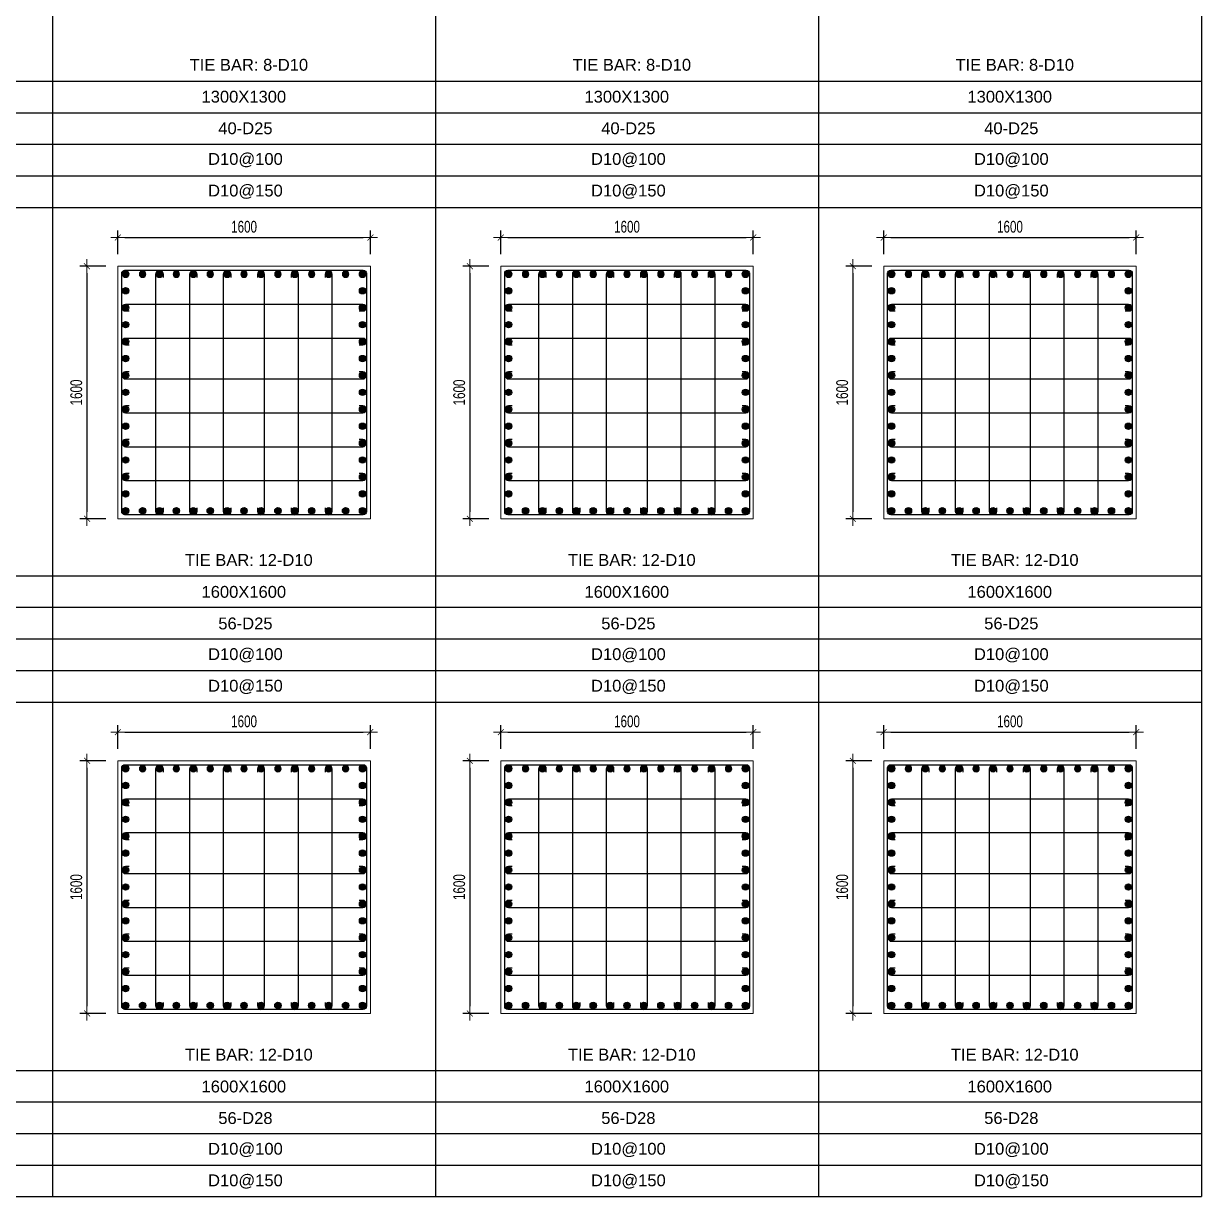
# Model space of a CAD drawing. Header units: millimetres. Extents: x 61878 to 380960, y -19809 to 191918.
# Drawn here: x 316345 to 323807, y 86305 to 93733 of the extents above; entities that cross this region are included whole.
import ezdxf
from ezdxf.enums import TextEntityAlignment as Align

# ---------------------------------------------------------------- set-up
doc = ezdxf.new("R2010")
doc.units = ezdxf.units.MM
doc.linetypes.add('CENTER2', pattern=[1.125, 0.75, -0.125, 0.125, -0.125])
doc.layers.get('Defpoints').update_dxf_attribs({"color": 151, "lineweight": 9})
for name, color, linetype in [('2', 2, 'Continuous'), ('CEN', 1, 'CENTER2'), ('STL', 3, 'Continuous'), ('TIT1', 3, 'Continuous')]:
    doc.layers.add(name, color=color, linetype=linetype)
doc.layers.add('NDC_S_CONTINUOUS', color=3, linetype='Continuous', lineweight=20)
doc.layers.add('NDC_S_DIM', color=1, linetype='Continuous', lineweight=15)
doc.styles.add('NDC_ARIAL', font='arial.ttf', dxfattribs={"width": 0.85})
doc.styles.add('NDC_DIM', font='', dxfattribs={"width": 0.75})
doc.styles.get('NDC_DIM').set_extended_font_data('Dotum')
doc.dimstyles.new('NDC_dim_30', dxfattribs={"dimscale": 30, "dimtxt": 2.5, "dimasz": 1.5, "dimexe": 1.5, "dimexo": 2.5, "dimgap": 1, "dimtad": 1, "dimdec": 0, "dimzin": 0, "dimdsep": 46, "dimtxsty": 'NDC_DIM', "dimblk": 'DIMMARK', "dimcen": 0.09, "dimdle": 1.2, "dimclrd": 1, "dimclre": 1, "dimclrt": 3, "dimadec": 0, "dimazin": 0, "dimtfac": 1, "dimtdec": 0, "dimtix": 1, "dimtofl": 0, "dimtmove": 0, "dimatfit": 3, "dimfxl": 8, "dimfxlon": 1, "dimtolj": 1, "dimtzin": 0, "dimarcsym": 0})

# ---------------------------------------------------------------- blocks, each defined once
blk = doc.blocks.new('DIMMARK')
at = {"layer": 'NDC_S_DIM', "color": 1}
blk.add_line((-1.5, 0), (1, 0), dxfattribs=at)
at = {"layer": 'NDC_S_DIM', "color": 2, "const_width": 0.1}
blk.add_lwpolyline([(-0.42, -0.42), (0.42, 0.42)], dxfattribs=at)
blk = doc.blocks.new('*D943')
at = {"layer": 'Defpoints', "color": 0, "ltscale": 40, "transparency": 16777216}
for p in [(318542, 89245.3), (316942, 89063.7), (318542, 89063.7)]:
    blk.add_point(p, dxfattribs=at)
at = {"layer": 'NDC_S_DIM', "color": 1, "lineweight": -2, "ltscale": 40, "transparency": 16777216}
for p, q in [((316942, 89138.7), (316942, 89290.3)), ((318542, 89138.7), (318542, 89290.3)), ((316987, 89245.3), (318497, 89245.3))]:
    blk.add_line(p, q, dxfattribs=at)
at = {"layer": 'NDC_S_DIM', "color": 1, "lineweight": -2, "ltscale": 40, "transparency": 16777216, "xscale": 45, "yscale": 45, "zscale": 45, "rotation": 180}
blk.add_blockref('DIMMARK', (316942, 89245.3), dxfattribs=at)
at = {"layer": 'NDC_S_DIM', "color": 1, "lineweight": -2, "ltscale": 40, "transparency": 16777216, "xscale": 45, "yscale": 45, "zscale": 45}
blk.add_blockref('DIMMARK', (318542, 89245.3), dxfattribs=at)
at = {"layer": 'NDC_S_DIM', "color": 3, "ltscale": 40, "transparency": 16777216, "insert": (317742, 89312.9), "char_height": 75, "attachment_point": 5, "style": 'NDC_DIM'}
blk.add_mtext('\\A1;1600', dxfattribs=at)
blk = doc.blocks.new('*D944')
at = {"layer": 'Defpoints', "color": 0, "ltscale": 40, "transparency": 16777216}
for p in [(316942, 89063.7), (316746.6, 87463.7), (316942, 87463.7)]:
    blk.add_point(p, dxfattribs=at)
at = {"layer": 'NDC_S_DIM', "color": 1, "lineweight": -2, "ltscale": 40, "transparency": 16777216}
for p, q in [((316867, 89063.7), (316701.6, 89063.7)), ((316746.6, 89018.7), (316746.6, 87508.7)), ((316867, 87463.7), (316701.6, 87463.7))]:
    blk.add_line(p, q, dxfattribs=at)
at = {"layer": 'NDC_S_DIM', "color": 1, "lineweight": -2, "ltscale": 40, "transparency": 16777216, "xscale": 45, "yscale": 45, "zscale": 45}
for p, rotation in [((316746.6, 89063.7), 90), ((316746.6, 87463.7), 270)]:
    blk.add_blockref('DIMMARK', p, dxfattribs=dict(at, rotation=rotation))
at = {"layer": 'NDC_S_DIM', "color": 3, "ltscale": 40, "transparency": 16777216, "insert": (316679.1, 88263.7), "char_height": 75, "attachment_point": 5, "rotation": 90, "style": 'NDC_DIM'}
blk.add_mtext('\\A1;1600', dxfattribs=at)
blk = doc.blocks.new('8')
at = {"layer": '2'}
blk.add_hatch(color=256, dxfattribs=at).paths.add_polyline_path([(20, 0, 0.386127), (1.9, 19.9), (-1.9, 19.9, 0.386127), (-20, 0, 1)])
blk.add_circle((0, 0), 20, dxfattribs=at)
blk = doc.blocks.new('5')
at = {"layer": 'CEN', "rotation": 180}
blk.add_blockref('8', (0, 0), dxfattribs=at)
blk = doc.blocks.new('*U931')
at = {"layer": 'STL', "xscale": -1, "rotation": 270}
blk.add_blockref('5', (0, 0), dxfattribs=at)
blk = doc.blocks.new('*U932')
at = {"layer": 'NDC_S_DIM', "color": 0, "linetype": 'ByBlock', "lineweight": -2, "transparency": 16777216}
for p in [(308769.8, 80184.3), (308877, 80184.3), (308984.2, 80184.3), (309091.4, 80184.3), (309198.6, 80184.3), (309305.7, 80184.3), (309412.9, 80184.3), (309520.1, 80184.3), (309627.3, 80184.3), (309734.4, 80184.3), (309841.6, 80184.3), (309948.8, 80184.3), (310056, 80184.3), (310163.1, 80184.3), (310270.3, 80184.3)]:
    blk.add_blockref('*U931', p, dxfattribs=at)
blk = doc.blocks.new('*U933')
at = {"layer": 'STL', "xscale": -1, "rotation": 270}
blk.add_blockref('5', (0, 0), dxfattribs=at)
blk = doc.blocks.new('*U934')
at = {"layer": 'NDC_S_DIM', "color": 0, "linetype": 'ByBlock', "lineweight": -2, "transparency": 16777216}
for p in [(308769.8, 80184.3), (308877, 80184.3), (308984.2, 80184.3), (309091.4, 80184.3), (309198.6, 80184.3), (309305.7, 80184.3), (309412.9, 80184.3), (309520.1, 80184.3), (309627.3, 80184.3), (309734.4, 80184.3), (309841.6, 80184.3), (309948.8, 80184.3), (310056, 80184.3), (310163.1, 80184.3), (310270.3, 80184.3)]:
    blk.add_blockref('*U933', p, dxfattribs=at)
blk = doc.blocks.new('*U927')
at = {"layer": 'STL', "xscale": -1, "rotation": 270}
blk.add_blockref('5', (0, 0), dxfattribs=at)
blk = doc.blocks.new('*U928')
at = {"layer": 'NDC_S_DIM', "color": 0, "linetype": 'ByBlock', "lineweight": -2, "transparency": 16777216}
for p in [(308769.8, 80184.3), (308877, 80184.3), (308984.2, 80184.3), (309091.4, 80184.3), (309198.6, 80184.3), (309305.7, 80184.3), (309412.9, 80184.3), (309520.1, 80184.3), (309627.3, 80184.3), (309734.4, 80184.3), (309841.6, 80184.3), (309948.8, 80184.3), (310056, 80184.3), (310163.1, 80184.3), (310270.3, 80184.3)]:
    blk.add_blockref('*U927', p, dxfattribs=at)
blk = doc.blocks.new('*U929')
at = {"layer": 'STL', "xscale": -1, "rotation": 270}
blk.add_blockref('5', (0, 0), dxfattribs=at)
blk = doc.blocks.new('*U930')
at = {"layer": 'NDC_S_DIM', "color": 0, "linetype": 'ByBlock', "lineweight": -2, "transparency": 16777216}
for p in [(308769.8, 80184.3), (308877, 80184.3), (308984.2, 80184.3), (309091.4, 80184.3), (309198.6, 80184.3), (309305.7, 80184.3), (309412.9, 80184.3), (309520.1, 80184.3), (309627.3, 80184.3), (309734.4, 80184.3), (309841.6, 80184.3), (309948.8, 80184.3), (310056, 80184.3), (310163.1, 80184.3), (310270.3, 80184.3)]:
    blk.add_blockref('*U929', p, dxfattribs=at)
blk = doc.blocks.new('*D945')
at = {"layer": 'Defpoints', "color": 0, "ltscale": 40, "transparency": 16777216}
for p in [(318542, 92378), (316942, 92196.4), (318542, 92196.4)]:
    blk.add_point(p, dxfattribs=at)
at = {"layer": 'NDC_S_DIM', "color": 1, "lineweight": -2, "ltscale": 40, "transparency": 16777216}
for p, q in [((316942, 92271.4), (316942, 92423)), ((318542, 92271.4), (318542, 92423)), ((316987, 92378), (318497, 92378))]:
    blk.add_line(p, q, dxfattribs=at)
at = {"layer": 'NDC_S_DIM', "color": 1, "lineweight": -2, "ltscale": 40, "transparency": 16777216, "xscale": 45, "yscale": 45, "zscale": 45, "rotation": 180}
blk.add_blockref('DIMMARK', (316942, 92378), dxfattribs=at)
at = {"layer": 'NDC_S_DIM', "color": 1, "lineweight": -2, "ltscale": 40, "transparency": 16777216, "xscale": 45, "yscale": 45, "zscale": 45}
blk.add_blockref('DIMMARK', (318542, 92378), dxfattribs=at)
at = {"layer": 'NDC_S_DIM', "color": 3, "ltscale": 40, "transparency": 16777216, "insert": (317742, 92445.6), "char_height": 75, "attachment_point": 5, "style": 'NDC_DIM'}
blk.add_mtext('\\A1;1600', dxfattribs=at)
blk = doc.blocks.new('*D946')
at = {"layer": 'Defpoints', "color": 0, "ltscale": 40, "transparency": 16777216}
for p in [(316942, 92196.4), (316746.6, 90596.4), (316942, 90596.4)]:
    blk.add_point(p, dxfattribs=at)
at = {"layer": 'NDC_S_DIM', "color": 1, "lineweight": -2, "ltscale": 40, "transparency": 16777216}
for p, q in [((316867, 92196.4), (316701.6, 92196.4)), ((316746.6, 92151.4), (316746.6, 90641.4)), ((316867, 90596.4), (316701.6, 90596.4))]:
    blk.add_line(p, q, dxfattribs=at)
at = {"layer": 'NDC_S_DIM', "color": 1, "lineweight": -2, "ltscale": 40, "transparency": 16777216, "xscale": 45, "yscale": 45, "zscale": 45}
for p, rotation in [((316746.6, 92196.4), 90), ((316746.6, 90596.4), 270)]:
    blk.add_blockref('DIMMARK', p, dxfattribs=dict(at, rotation=rotation))
at = {"layer": 'NDC_S_DIM', "color": 3, "ltscale": 40, "transparency": 16777216, "insert": (316679.1, 91396.4), "char_height": 75, "attachment_point": 5, "rotation": 90, "style": 'NDC_DIM'}
blk.add_mtext('\\A1;1600', dxfattribs=at)
blk = doc.blocks.new('*U923')
at = {"layer": 'STL', "xscale": -1, "rotation": 270}
blk.add_blockref('5', (0, 0), dxfattribs=at)
blk = doc.blocks.new('*U924')
at = {"layer": 'NDC_S_DIM', "color": 0, "linetype": 'ByBlock', "lineweight": -2, "transparency": 16777216}
for p in [(308769.8, 80184.3), (308877, 80184.3), (308984.2, 80184.3), (309091.4, 80184.3), (309198.6, 80184.3), (309305.7, 80184.3), (309412.9, 80184.3), (309520.1, 80184.3), (309627.3, 80184.3), (309734.4, 80184.3), (309841.6, 80184.3), (309948.8, 80184.3), (310056, 80184.3), (310163.1, 80184.3), (310270.3, 80184.3)]:
    blk.add_blockref('*U923', p, dxfattribs=at)
blk = doc.blocks.new('*U925')
at = {"layer": 'STL', "xscale": -1, "rotation": 270}
blk.add_blockref('5', (0, 0), dxfattribs=at)
blk = doc.blocks.new('*U926')
at = {"layer": 'NDC_S_DIM', "color": 0, "linetype": 'ByBlock', "lineweight": -2, "transparency": 16777216}
for p in [(308769.8, 80184.3), (308877, 80184.3), (308984.2, 80184.3), (309091.4, 80184.3), (309198.6, 80184.3), (309305.7, 80184.3), (309412.9, 80184.3), (309520.1, 80184.3), (309627.3, 80184.3), (309734.4, 80184.3), (309841.6, 80184.3), (309948.8, 80184.3), (310056, 80184.3), (310163.1, 80184.3), (310270.3, 80184.3)]:
    blk.add_blockref('*U925', p, dxfattribs=at)
blk = doc.blocks.new('*U935')
at = {"layer": 'STL', "xscale": -1, "rotation": 270}
blk.add_blockref('5', (0, 0), dxfattribs=at)
blk = doc.blocks.new('*U936')
at = {"layer": 'NDC_S_DIM', "color": 0, "linetype": 'ByBlock', "lineweight": -2, "transparency": 16777216}
for p in [(308769.8, 80184.3), (308877, 80184.3), (308984.2, 80184.3), (309091.4, 80184.3), (309198.6, 80184.3), (309305.7, 80184.3), (309412.9, 80184.3), (309520.1, 80184.3), (309627.3, 80184.3), (309734.4, 80184.3), (309841.6, 80184.3), (309948.8, 80184.3), (310056, 80184.3), (310163.1, 80184.3), (310270.3, 80184.3)]:
    blk.add_blockref('*U935', p, dxfattribs=at)
blk = doc.blocks.new('*U921')
at = {"layer": 'STL', "xscale": -1, "rotation": 270}
blk.add_blockref('5', (0, 0), dxfattribs=at)
blk = doc.blocks.new('*U922')
at = {"layer": 'NDC_S_DIM', "color": 0, "linetype": 'ByBlock', "lineweight": -2, "transparency": 16777216}
for p in [(308769.8, 80184.3), (308877, 80184.3), (308984.2, 80184.3), (309091.4, 80184.3), (309198.6, 80184.3), (309305.7, 80184.3), (309412.9, 80184.3), (309520.1, 80184.3), (309627.3, 80184.3), (309734.4, 80184.3), (309841.6, 80184.3), (309948.8, 80184.3), (310056, 80184.3), (310163.1, 80184.3), (310270.3, 80184.3)]:
    blk.add_blockref('*U921', p, dxfattribs=at)
blk = doc.blocks.new('*D993')
at = {"layer": 'Defpoints', "color": 0, "ltscale": 40, "transparency": 16777216}
for p in [(320968.1, 89245.3), (319368.1, 89063.7), (320968.1, 89063.7)]:
    blk.add_point(p, dxfattribs=at)
at = {"layer": 'NDC_S_DIM', "color": 1, "lineweight": -2, "ltscale": 40, "transparency": 16777216}
for p, q in [((319368.1, 89138.7), (319368.1, 89290.3)), ((320968.1, 89138.7), (320968.1, 89290.3)), ((319413.1, 89245.3), (320923.1, 89245.3))]:
    blk.add_line(p, q, dxfattribs=at)
at = {"layer": 'NDC_S_DIM', "color": 1, "lineweight": -2, "ltscale": 40, "transparency": 16777216, "xscale": 45, "yscale": 45, "zscale": 45, "rotation": 180}
blk.add_blockref('DIMMARK', (319368.1, 89245.3), dxfattribs=at)
at = {"layer": 'NDC_S_DIM', "color": 1, "lineweight": -2, "ltscale": 40, "transparency": 16777216, "xscale": 45, "yscale": 45, "zscale": 45}
blk.add_blockref('DIMMARK', (320968.1, 89245.3), dxfattribs=at)
at = {"layer": 'NDC_S_DIM', "color": 3, "ltscale": 40, "transparency": 16777216, "insert": (320168.1, 89312.9), "char_height": 75, "attachment_point": 5, "style": 'NDC_DIM'}
blk.add_mtext('\\A1;1600', dxfattribs=at)
blk = doc.blocks.new('*D994')
at = {"layer": 'Defpoints', "color": 0, "ltscale": 40, "transparency": 16777216}
for p in [(319368.1, 89063.7), (319172.7, 87463.7), (319368.1, 87463.7)]:
    blk.add_point(p, dxfattribs=at)
at = {"layer": 'NDC_S_DIM', "color": 1, "lineweight": -2, "ltscale": 40, "transparency": 16777216}
for p, q in [((319293.1, 89063.7), (319127.7, 89063.7)), ((319172.7, 89018.7), (319172.7, 87508.7)), ((319293.1, 87463.7), (319127.7, 87463.7))]:
    blk.add_line(p, q, dxfattribs=at)
at = {"layer": 'NDC_S_DIM', "color": 1, "lineweight": -2, "ltscale": 40, "transparency": 16777216, "xscale": 45, "yscale": 45, "zscale": 45}
for p, rotation in [((319172.7, 89063.7), 90), ((319172.7, 87463.7), 270)]:
    blk.add_blockref('DIMMARK', p, dxfattribs=dict(at, rotation=rotation))
at = {"layer": 'NDC_S_DIM', "color": 3, "ltscale": 40, "transparency": 16777216, "insert": (319105.2, 88263.7), "char_height": 75, "attachment_point": 5, "rotation": 90, "style": 'NDC_DIM'}
blk.add_mtext('\\A1;1600', dxfattribs=at)
blk = doc.blocks.new('*U981')
at = {"layer": 'STL', "xscale": -1, "rotation": 270}
blk.add_blockref('5', (0, 0), dxfattribs=at)
blk = doc.blocks.new('*U982')
at = {"layer": 'NDC_S_DIM', "color": 0, "linetype": 'ByBlock', "lineweight": -2, "transparency": 16777216}
for p in [(308769.8, 80184.3), (308877, 80184.3), (308984.2, 80184.3), (309091.4, 80184.3), (309198.6, 80184.3), (309305.7, 80184.3), (309412.9, 80184.3), (309520.1, 80184.3), (309627.3, 80184.3), (309734.4, 80184.3), (309841.6, 80184.3), (309948.8, 80184.3), (310056, 80184.3), (310163.1, 80184.3), (310270.3, 80184.3)]:
    blk.add_blockref('*U981', p, dxfattribs=at)
blk = doc.blocks.new('*U983')
at = {"layer": 'STL', "xscale": -1, "rotation": 270}
blk.add_blockref('5', (0, 0), dxfattribs=at)
blk = doc.blocks.new('*U984')
at = {"layer": 'NDC_S_DIM', "color": 0, "linetype": 'ByBlock', "lineweight": -2, "transparency": 16777216}
for p in [(308769.8, 80184.3), (308877, 80184.3), (308984.2, 80184.3), (309091.4, 80184.3), (309198.6, 80184.3), (309305.7, 80184.3), (309412.9, 80184.3), (309520.1, 80184.3), (309627.3, 80184.3), (309734.4, 80184.3), (309841.6, 80184.3), (309948.8, 80184.3), (310056, 80184.3), (310163.1, 80184.3), (310270.3, 80184.3)]:
    blk.add_blockref('*U983', p, dxfattribs=at)
blk = doc.blocks.new('*U977')
at = {"layer": 'STL', "xscale": -1, "rotation": 270}
blk.add_blockref('5', (0, 0), dxfattribs=at)
blk = doc.blocks.new('*U978')
at = {"layer": 'NDC_S_DIM', "color": 0, "linetype": 'ByBlock', "lineweight": -2, "transparency": 16777216}
for p in [(308769.8, 80184.3), (308877, 80184.3), (308984.2, 80184.3), (309091.4, 80184.3), (309198.6, 80184.3), (309305.7, 80184.3), (309412.9, 80184.3), (309520.1, 80184.3), (309627.3, 80184.3), (309734.4, 80184.3), (309841.6, 80184.3), (309948.8, 80184.3), (310056, 80184.3), (310163.1, 80184.3), (310270.3, 80184.3)]:
    blk.add_blockref('*U977', p, dxfattribs=at)
blk = doc.blocks.new('*U979')
at = {"layer": 'STL', "xscale": -1, "rotation": 270}
blk.add_blockref('5', (0, 0), dxfattribs=at)
blk = doc.blocks.new('*U980')
at = {"layer": 'NDC_S_DIM', "color": 0, "linetype": 'ByBlock', "lineweight": -2, "transparency": 16777216}
for p in [(308769.8, 80184.3), (308877, 80184.3), (308984.2, 80184.3), (309091.4, 80184.3), (309198.6, 80184.3), (309305.7, 80184.3), (309412.9, 80184.3), (309520.1, 80184.3), (309627.3, 80184.3), (309734.4, 80184.3), (309841.6, 80184.3), (309948.8, 80184.3), (310056, 80184.3), (310163.1, 80184.3), (310270.3, 80184.3)]:
    blk.add_blockref('*U979', p, dxfattribs=at)
blk = doc.blocks.new('*D995')
at = {"layer": 'Defpoints', "color": 0, "ltscale": 40, "transparency": 16777216}
for p in [(320968.1, 92378), (319368.1, 92196.4), (320968.1, 92196.4)]:
    blk.add_point(p, dxfattribs=at)
at = {"layer": 'NDC_S_DIM', "color": 1, "lineweight": -2, "ltscale": 40, "transparency": 16777216}
for p, q in [((319368.1, 92271.4), (319368.1, 92423)), ((320968.1, 92271.4), (320968.1, 92423)), ((319413.1, 92378), (320923.1, 92378))]:
    blk.add_line(p, q, dxfattribs=at)
at = {"layer": 'NDC_S_DIM', "color": 1, "lineweight": -2, "ltscale": 40, "transparency": 16777216, "xscale": 45, "yscale": 45, "zscale": 45, "rotation": 180}
blk.add_blockref('DIMMARK', (319368.1, 92378), dxfattribs=at)
at = {"layer": 'NDC_S_DIM', "color": 1, "lineweight": -2, "ltscale": 40, "transparency": 16777216, "xscale": 45, "yscale": 45, "zscale": 45}
blk.add_blockref('DIMMARK', (320968.1, 92378), dxfattribs=at)
at = {"layer": 'NDC_S_DIM', "color": 3, "ltscale": 40, "transparency": 16777216, "insert": (320168.1, 92445.6), "char_height": 75, "attachment_point": 5, "style": 'NDC_DIM'}
blk.add_mtext('\\A1;1600', dxfattribs=at)
blk = doc.blocks.new('*D996')
at = {"layer": 'Defpoints', "color": 0, "ltscale": 40, "transparency": 16777216}
for p in [(319368.1, 92196.4), (319172.7, 90596.4), (319368.1, 90596.4)]:
    blk.add_point(p, dxfattribs=at)
at = {"layer": 'NDC_S_DIM', "color": 1, "lineweight": -2, "ltscale": 40, "transparency": 16777216}
for p, q in [((319293.1, 92196.4), (319127.7, 92196.4)), ((319172.7, 92151.4), (319172.7, 90641.4)), ((319293.1, 90596.4), (319127.7, 90596.4))]:
    blk.add_line(p, q, dxfattribs=at)
at = {"layer": 'NDC_S_DIM', "color": 1, "lineweight": -2, "ltscale": 40, "transparency": 16777216, "xscale": 45, "yscale": 45, "zscale": 45}
for p, rotation in [((319172.7, 92196.4), 90), ((319172.7, 90596.4), 270)]:
    blk.add_blockref('DIMMARK', p, dxfattribs=dict(at, rotation=rotation))
at = {"layer": 'NDC_S_DIM', "color": 3, "ltscale": 40, "transparency": 16777216, "insert": (319105.2, 91396.4), "char_height": 75, "attachment_point": 5, "rotation": 90, "style": 'NDC_DIM'}
blk.add_mtext('\\A1;1600', dxfattribs=at)
blk = doc.blocks.new('*U973')
at = {"layer": 'STL', "xscale": -1, "rotation": 270}
blk.add_blockref('5', (0, 0), dxfattribs=at)
blk = doc.blocks.new('*U974')
at = {"layer": 'NDC_S_DIM', "color": 0, "linetype": 'ByBlock', "lineweight": -2, "transparency": 16777216}
for p in [(308769.8, 80184.3), (308877, 80184.3), (308984.2, 80184.3), (309091.4, 80184.3), (309198.6, 80184.3), (309305.7, 80184.3), (309412.9, 80184.3), (309520.1, 80184.3), (309627.3, 80184.3), (309734.4, 80184.3), (309841.6, 80184.3), (309948.8, 80184.3), (310056, 80184.3), (310163.1, 80184.3), (310270.3, 80184.3)]:
    blk.add_blockref('*U973', p, dxfattribs=at)
blk = doc.blocks.new('*U975')
at = {"layer": 'STL', "xscale": -1, "rotation": 270}
blk.add_blockref('5', (0, 0), dxfattribs=at)
blk = doc.blocks.new('*U976')
at = {"layer": 'NDC_S_DIM', "color": 0, "linetype": 'ByBlock', "lineweight": -2, "transparency": 16777216}
for p in [(308769.8, 80184.3), (308877, 80184.3), (308984.2, 80184.3), (309091.4, 80184.3), (309198.6, 80184.3), (309305.7, 80184.3), (309412.9, 80184.3), (309520.1, 80184.3), (309627.3, 80184.3), (309734.4, 80184.3), (309841.6, 80184.3), (309948.8, 80184.3), (310056, 80184.3), (310163.1, 80184.3), (310270.3, 80184.3)]:
    blk.add_blockref('*U975', p, dxfattribs=at)
blk = doc.blocks.new('*U985')
at = {"layer": 'STL', "xscale": -1, "rotation": 270}
blk.add_blockref('5', (0, 0), dxfattribs=at)
blk = doc.blocks.new('*U986')
at = {"layer": 'NDC_S_DIM', "color": 0, "linetype": 'ByBlock', "lineweight": -2, "transparency": 16777216}
for p in [(308769.8, 80184.3), (308877, 80184.3), (308984.2, 80184.3), (309091.4, 80184.3), (309198.6, 80184.3), (309305.7, 80184.3), (309412.9, 80184.3), (309520.1, 80184.3), (309627.3, 80184.3), (309734.4, 80184.3), (309841.6, 80184.3), (309948.8, 80184.3), (310056, 80184.3), (310163.1, 80184.3), (310270.3, 80184.3)]:
    blk.add_blockref('*U985', p, dxfattribs=at)
blk = doc.blocks.new('*U971')
at = {"layer": 'STL', "xscale": -1, "rotation": 270}
blk.add_blockref('5', (0, 0), dxfattribs=at)
blk = doc.blocks.new('*U972')
at = {"layer": 'NDC_S_DIM', "color": 0, "linetype": 'ByBlock', "lineweight": -2, "transparency": 16777216}
for p in [(308769.8, 80184.3), (308877, 80184.3), (308984.2, 80184.3), (309091.4, 80184.3), (309198.6, 80184.3), (309305.7, 80184.3), (309412.9, 80184.3), (309520.1, 80184.3), (309627.3, 80184.3), (309734.4, 80184.3), (309841.6, 80184.3), (309948.8, 80184.3), (310056, 80184.3), (310163.1, 80184.3), (310270.3, 80184.3)]:
    blk.add_blockref('*U971', p, dxfattribs=at)
blk = doc.blocks.new('*D1027')
at = {"layer": 'Defpoints', "color": 0, "ltscale": 40, "transparency": 16777216}
for p in [(323394.2, 89245.3), (321794.2, 89063.7), (323394.2, 89063.7)]:
    blk.add_point(p, dxfattribs=at)
at = {"layer": 'NDC_S_DIM', "color": 1, "lineweight": -2, "ltscale": 40, "transparency": 16777216}
for p, q in [((321794.2, 89138.7), (321794.2, 89290.3)), ((323394.2, 89138.7), (323394.2, 89290.3)), ((321839.2, 89245.3), (323349.2, 89245.3))]:
    blk.add_line(p, q, dxfattribs=at)
at = {"layer": 'NDC_S_DIM', "color": 1, "lineweight": -2, "ltscale": 40, "transparency": 16777216, "xscale": 45, "yscale": 45, "zscale": 45, "rotation": 180}
blk.add_blockref('DIMMARK', (321794.2, 89245.3), dxfattribs=at)
at = {"layer": 'NDC_S_DIM', "color": 1, "lineweight": -2, "ltscale": 40, "transparency": 16777216, "xscale": 45, "yscale": 45, "zscale": 45}
blk.add_blockref('DIMMARK', (323394.2, 89245.3), dxfattribs=at)
at = {"layer": 'NDC_S_DIM', "color": 3, "ltscale": 40, "transparency": 16777216, "insert": (322594.2, 89312.9), "char_height": 75, "attachment_point": 5, "style": 'NDC_DIM'}
blk.add_mtext('\\A1;1600', dxfattribs=at)
blk = doc.blocks.new('*D1028')
at = {"layer": 'Defpoints', "color": 0, "ltscale": 40, "transparency": 16777216}
for p in [(321794.2, 89063.7), (321598.8, 87463.7), (321794.2, 87463.7)]:
    blk.add_point(p, dxfattribs=at)
at = {"layer": 'NDC_S_DIM', "color": 1, "lineweight": -2, "ltscale": 40, "transparency": 16777216}
for p, q in [((321719.2, 89063.7), (321553.8, 89063.7)), ((321598.8, 89018.7), (321598.8, 87508.7)), ((321719.2, 87463.7), (321553.8, 87463.7))]:
    blk.add_line(p, q, dxfattribs=at)
at = {"layer": 'NDC_S_DIM', "color": 1, "lineweight": -2, "ltscale": 40, "transparency": 16777216, "xscale": 45, "yscale": 45, "zscale": 45}
for p, rotation in [((321598.8, 89063.7), 90), ((321598.8, 87463.7), 270)]:
    blk.add_blockref('DIMMARK', p, dxfattribs=dict(at, rotation=rotation))
at = {"layer": 'NDC_S_DIM', "color": 3, "ltscale": 40, "transparency": 16777216, "insert": (321531.3, 88263.7), "char_height": 75, "attachment_point": 5, "rotation": 90, "style": 'NDC_DIM'}
blk.add_mtext('\\A1;1600', dxfattribs=at)
blk = doc.blocks.new('*U1021')
at = {"layer": 'STL', "xscale": -1, "rotation": 270}
blk.add_blockref('5', (0, 0), dxfattribs=at)
blk = doc.blocks.new('*U1022')
at = {"layer": 'NDC_S_DIM', "color": 0, "linetype": 'ByBlock', "lineweight": -2, "transparency": 16777216}
for p in [(308769.8, 80184.3), (308877, 80184.3), (308984.2, 80184.3), (309091.4, 80184.3), (309198.6, 80184.3), (309305.7, 80184.3), (309412.9, 80184.3), (309520.1, 80184.3), (309627.3, 80184.3), (309734.4, 80184.3), (309841.6, 80184.3), (309948.8, 80184.3), (310056, 80184.3), (310163.1, 80184.3), (310270.3, 80184.3)]:
    blk.add_blockref('*U1021', p, dxfattribs=at)
blk = doc.blocks.new('*U1023')
at = {"layer": 'STL', "xscale": -1, "rotation": 270}
blk.add_blockref('5', (0, 0), dxfattribs=at)
blk = doc.blocks.new('*U1024')
at = {"layer": 'NDC_S_DIM', "color": 0, "linetype": 'ByBlock', "lineweight": -2, "transparency": 16777216}
for p in [(308769.8, 80184.3), (308877, 80184.3), (308984.2, 80184.3), (309091.4, 80184.3), (309198.6, 80184.3), (309305.7, 80184.3), (309412.9, 80184.3), (309520.1, 80184.3), (309627.3, 80184.3), (309734.4, 80184.3), (309841.6, 80184.3), (309948.8, 80184.3), (310056, 80184.3), (310163.1, 80184.3), (310270.3, 80184.3)]:
    blk.add_blockref('*U1023', p, dxfattribs=at)
blk = doc.blocks.new('*U1025')
at = {"layer": 'STL', "xscale": -1, "rotation": 270}
blk.add_blockref('5', (0, 0), dxfattribs=at)
blk = doc.blocks.new('*U1026')
at = {"layer": 'NDC_S_DIM', "color": 0, "linetype": 'ByBlock', "lineweight": -2, "transparency": 16777216}
for p in [(308769.8, 80184.3), (308877, 80184.3), (308984.2, 80184.3), (309091.4, 80184.3), (309198.6, 80184.3), (309305.7, 80184.3), (309412.9, 80184.3), (309520.1, 80184.3), (309627.3, 80184.3), (309734.4, 80184.3), (309841.6, 80184.3), (309948.8, 80184.3), (310056, 80184.3), (310163.1, 80184.3), (310270.3, 80184.3)]:
    blk.add_blockref('*U1025', p, dxfattribs=at)
blk = doc.blocks.new('*U1019')
at = {"layer": 'STL', "xscale": -1, "rotation": 270}
blk.add_blockref('5', (0, 0), dxfattribs=at)
blk = doc.blocks.new('*U1020')
at = {"layer": 'NDC_S_DIM', "color": 0, "linetype": 'ByBlock', "lineweight": -2, "transparency": 16777216}
for p in [(308769.8, 80184.3), (308877, 80184.3), (308984.2, 80184.3), (309091.4, 80184.3), (309198.6, 80184.3), (309305.7, 80184.3), (309412.9, 80184.3), (309520.1, 80184.3), (309627.3, 80184.3), (309734.4, 80184.3), (309841.6, 80184.3), (309948.8, 80184.3), (310056, 80184.3), (310163.1, 80184.3), (310270.3, 80184.3)]:
    blk.add_blockref('*U1019', p, dxfattribs=at)
blk = doc.blocks.new('*D1037')
at = {"layer": 'Defpoints', "color": 0, "ltscale": 40, "transparency": 16777216}
for p in [(323394.2, 92378), (321794.2, 92196.4), (323394.2, 92196.4)]:
    blk.add_point(p, dxfattribs=at)
at = {"layer": 'NDC_S_DIM', "color": 1, "lineweight": -2, "ltscale": 40, "transparency": 16777216}
for p, q in [((321794.2, 92271.4), (321794.2, 92423)), ((323394.2, 92271.4), (323394.2, 92423)), ((321839.2, 92378), (323349.2, 92378))]:
    blk.add_line(p, q, dxfattribs=at)
at = {"layer": 'NDC_S_DIM', "color": 1, "lineweight": -2, "ltscale": 40, "transparency": 16777216, "xscale": 45, "yscale": 45, "zscale": 45, "rotation": 180}
blk.add_blockref('DIMMARK', (321794.2, 92378), dxfattribs=at)
at = {"layer": 'NDC_S_DIM', "color": 1, "lineweight": -2, "ltscale": 40, "transparency": 16777216, "xscale": 45, "yscale": 45, "zscale": 45}
blk.add_blockref('DIMMARK', (323394.2, 92378), dxfattribs=at)
at = {"layer": 'NDC_S_DIM', "color": 3, "ltscale": 40, "transparency": 16777216, "insert": (322594.2, 92445.6), "char_height": 75, "attachment_point": 5, "style": 'NDC_DIM'}
blk.add_mtext('\\A1;1600', dxfattribs=at)
blk = doc.blocks.new('*D1038')
at = {"layer": 'Defpoints', "color": 0, "ltscale": 40, "transparency": 16777216}
for p in [(321794.2, 92196.4), (321598.8, 90596.4), (321794.2, 90596.4)]:
    blk.add_point(p, dxfattribs=at)
at = {"layer": 'NDC_S_DIM', "color": 1, "lineweight": -2, "ltscale": 40, "transparency": 16777216}
for p, q in [((321719.2, 92196.4), (321553.8, 92196.4)), ((321598.8, 92151.4), (321598.8, 90641.4)), ((321719.2, 90596.4), (321553.8, 90596.4))]:
    blk.add_line(p, q, dxfattribs=at)
at = {"layer": 'NDC_S_DIM', "color": 1, "lineweight": -2, "ltscale": 40, "transparency": 16777216, "xscale": 45, "yscale": 45, "zscale": 45}
for p, rotation in [((321598.8, 92196.4), 90), ((321598.8, 90596.4), 270)]:
    blk.add_blockref('DIMMARK', p, dxfattribs=dict(at, rotation=rotation))
at = {"layer": 'NDC_S_DIM', "color": 3, "ltscale": 40, "transparency": 16777216, "insert": (321531.3, 91396.4), "char_height": 75, "attachment_point": 5, "rotation": 90, "style": 'NDC_DIM'}
blk.add_mtext('\\A1;1600', dxfattribs=at)
blk = doc.blocks.new('*U1033')
at = {"layer": 'STL', "xscale": -1, "rotation": 270}
blk.add_blockref('5', (0, 0), dxfattribs=at)
blk = doc.blocks.new('*U1034')
at = {"layer": 'NDC_S_DIM', "color": 0, "linetype": 'ByBlock', "lineweight": -2, "transparency": 16777216}
for p in [(308769.8, 80184.3), (308877, 80184.3), (308984.2, 80184.3), (309091.4, 80184.3), (309198.6, 80184.3), (309305.7, 80184.3), (309412.9, 80184.3), (309520.1, 80184.3), (309627.3, 80184.3), (309734.4, 80184.3), (309841.6, 80184.3), (309948.8, 80184.3), (310056, 80184.3), (310163.1, 80184.3), (310270.3, 80184.3)]:
    blk.add_blockref('*U1033', p, dxfattribs=at)
blk = doc.blocks.new('*U1035')
at = {"layer": 'STL', "xscale": -1, "rotation": 270}
blk.add_blockref('5', (0, 0), dxfattribs=at)
blk = doc.blocks.new('*U1036')
at = {"layer": 'NDC_S_DIM', "color": 0, "linetype": 'ByBlock', "lineweight": -2, "transparency": 16777216}
for p in [(308769.8, 80184.3), (308877, 80184.3), (308984.2, 80184.3), (309091.4, 80184.3), (309198.6, 80184.3), (309305.7, 80184.3), (309412.9, 80184.3), (309520.1, 80184.3), (309627.3, 80184.3), (309734.4, 80184.3), (309841.6, 80184.3), (309948.8, 80184.3), (310056, 80184.3), (310163.1, 80184.3), (310270.3, 80184.3)]:
    blk.add_blockref('*U1035', p, dxfattribs=at)
blk = doc.blocks.new('*U1029')
at = {"layer": 'STL', "xscale": -1, "rotation": 270}
blk.add_blockref('5', (0, 0), dxfattribs=at)
blk = doc.blocks.new('*U1030')
at = {"layer": 'NDC_S_DIM', "color": 0, "linetype": 'ByBlock', "lineweight": -2, "transparency": 16777216}
for p in [(308769.8, 80184.3), (308877, 80184.3), (308984.2, 80184.3), (309091.4, 80184.3), (309198.6, 80184.3), (309305.7, 80184.3), (309412.9, 80184.3), (309520.1, 80184.3), (309627.3, 80184.3), (309734.4, 80184.3), (309841.6, 80184.3), (309948.8, 80184.3), (310056, 80184.3), (310163.1, 80184.3), (310270.3, 80184.3)]:
    blk.add_blockref('*U1029', p, dxfattribs=at)
blk = doc.blocks.new('*U1031')
at = {"layer": 'STL', "xscale": -1, "rotation": 270}
blk.add_blockref('5', (0, 0), dxfattribs=at)
blk = doc.blocks.new('*U1032')
at = {"layer": 'NDC_S_DIM', "color": 0, "linetype": 'ByBlock', "lineweight": -2, "transparency": 16777216}
for p in [(308769.8, 80184.3), (308877, 80184.3), (308984.2, 80184.3), (309091.4, 80184.3), (309198.6, 80184.3), (309305.7, 80184.3), (309412.9, 80184.3), (309520.1, 80184.3), (309627.3, 80184.3), (309734.4, 80184.3), (309841.6, 80184.3), (309948.8, 80184.3), (310056, 80184.3), (310163.1, 80184.3), (310270.3, 80184.3)]:
    blk.add_blockref('*U1031', p, dxfattribs=at)

msp = doc.modelspace()

# ---------------------------------------------------------------- linework, layer by layer
at = {"layer": '2', "lineweight": -2, "ltscale": 1000}
for points in [[(318517, 92151.4), (318517, 90641.4, -0.414214), (318497, 90621.4), (316987, 90621.4, -0.414214), (316967, 90641.4), (316967, 92151.4, -0.414214), (316987, 92171.4), (318497, 92171.4, -0.414214)], [(320943.1, 92151.4), (320943.1, 90641.4, -0.414214), (320923.1, 90621.4), (319413.1, 90621.4, -0.414214), (319393.1, 90641.4), (319393.1, 92151.4, -0.414214), (319413.1, 92171.4), (320923.1, 92171.4, -0.414214)], [(323369.2, 92151.4), (323369.2, 90641.4, -0.414214), (323349.2, 90621.4), (321839.2, 90621.4, -0.414214), (321819.2, 90641.4), (321819.2, 92151.4, -0.414214), (321839.2, 92171.4), (323349.2, 92171.4, -0.414214)], [(318517, 89018.7), (318517, 87508.7, -0.414214), (318497, 87488.7), (316987, 87488.7, -0.414214), (316967, 87508.7), (316967, 89018.7, -0.414214), (316987, 89038.7), (318497, 89038.7, -0.414214)], [(320943.1, 89018.7), (320943.1, 87508.7, -0.414214), (320923.1, 87488.7), (319413.1, 87488.7, -0.414214), (319393.1, 87508.7), (319393.1, 89018.7, -0.414214), (319413.1, 89038.7), (320923.1, 89038.7, -0.414214)], [(323369.2, 89018.7), (323369.2, 87508.7, -0.414214), (323349.2, 87488.7), (321839.2, 87488.7, -0.414214), (321819.2, 87508.7), (321819.2, 89018.7, -0.414214), (321839.2, 89038.7), (323349.2, 89038.7, -0.414214)]]:
    msp.add_lwpolyline(points, format="xyb", close=True, dxfattribs=at)
at = {"layer": '2'}
for points in [[(317228.6, 90666.1), (317228.6, 90643.9, -1), (317183.6, 90643.9), (317183.6, 92145.9, -1), (317228.6, 92145.9), (317228.6, 92123.8)], [(317443, 90666.1), (317443, 90643.9, -1), (317397.9, 90643.9), (317397.9, 92145.9, -1), (317443, 92145.9), (317443, 92123.8)], [(317657.3, 90666.1), (317657.3, 90643.9, -1), (317612.3, 90643.9), (317612.3, 92145.9, -1), (317657.3, 92145.9), (317657.3, 92123.8)], [(317826.6, 90666.1), (317826.6, 90643.9, 1), (317871.7, 90643.9), (317871.7, 92145.9, 1), (317826.6, 92145.9), (317826.6, 92123.8)], [(318041, 90666.1), (318041, 90643.9, 1), (318086, 90643.9), (318086, 92145.9, 1), (318041, 92145.9), (318041, 92123.8)], [(318255.4, 90666.1), (318255.4, 90643.9, 1), (318300.4, 90643.9), (318300.4, 92145.9, 1), (318255.4, 92145.9), (318255.4, 92123.8)], [(319654.7, 90666.1), (319654.7, 90643.9, -1), (319609.7, 90643.9), (319609.7, 92145.9, -1), (319654.7, 92145.9), (319654.7, 92123.8)], [(319869.1, 90666.1), (319869.1, 90643.9, -1), (319824, 90643.9), (319824, 92145.9, -1), (319869.1, 92145.9), (319869.1, 92123.8)], [(320083.4, 90666.1), (320083.4, 90643.9, -1), (320038.4, 90643.9), (320038.4, 92145.9, -1), (320083.4, 92145.9), (320083.4, 92123.8)], [(320252.7, 90666.1), (320252.7, 90643.9, 1), (320297.8, 90643.9), (320297.8, 92145.9, 1), (320252.7, 92145.9), (320252.7, 92123.8)], [(320467.1, 90666.1), (320467.1, 90643.9, 1), (320512.1, 90643.9), (320512.1, 92145.9, 1), (320467.1, 92145.9), (320467.1, 92123.8)], [(320681.4, 90666.1), (320681.4, 90643.9, 1), (320726.5, 90643.9), (320726.5, 92145.9, 1), (320681.4, 92145.9), (320681.4, 92123.8)], [(322080.8, 90666.1), (322080.8, 90643.9, -1), (322035.8, 90643.9), (322035.8, 92145.9, -1), (322080.8, 92145.9), (322080.8, 92123.8)], [(322295.2, 90666.1), (322295.2, 90643.9, -1), (322250.1, 90643.9), (322250.1, 92145.9, -1), (322295.2, 92145.9), (322295.2, 92123.8)], [(322509.5, 90666.1), (322509.5, 90643.9, -1), (322464.5, 90643.9), (322464.5, 92145.9, -1), (322509.5, 92145.9), (322509.5, 92123.8)], [(322678.8, 90666.1), (322678.8, 90643.9, 1), (322723.9, 90643.9), (322723.9, 92145.9, 1), (322678.8, 92145.9), (322678.8, 92123.8)], [(322893.2, 90666.1), (322893.2, 90643.9, 1), (322938.2, 90643.9), (322938.2, 92145.9, 1), (322893.2, 92145.9), (322893.2, 92123.8)], [(323107.5, 90666.1), (323107.5, 90643.9, 1), (323152.6, 90643.9), (323152.6, 92145.9, 1), (323107.5, 92145.9), (323107.5, 92123.8)], [(317013.9, 91910.5), (316991.8, 91910.5, -1), (316991.8, 91955.5), (318493.8, 91955.5, -1), (318493.8, 91910.5), (318471.7, 91910.5)], [(319440, 91910.5), (319417.8, 91910.5, -1), (319417.8, 91955.5), (320919.9, 91955.5, -1), (320919.9, 91910.5), (320897.8, 91910.5)], [(321866.1, 91910.5), (321843.9, 91910.5, -1), (321843.9, 91955.5), (323346, 91955.5, -1), (323346, 91910.5), (323323.8, 91910.5)], [(317013.9, 91696.2), (316991.8, 91696.2, -1), (316991.8, 91741.2), (318493.8, 91741.2, -1), (318493.8, 91696.2), (318471.7, 91696.2)], [(319440, 91696.2), (319417.8, 91696.2, -1), (319417.8, 91741.2), (320919.9, 91741.2, -1), (320919.9, 91696.2), (320897.8, 91696.2)], [(321866.1, 91696.2), (321843.9, 91696.2, -1), (321843.9, 91741.2), (323346, 91741.2, -1), (323346, 91696.2), (323323.8, 91696.2)], [(317013.9, 91526.8), (316991.8, 91526.8, 1), (316991.8, 91481.8), (318493.8, 91481.8, 1), (318493.8, 91526.8), (318471.7, 91526.8)], [(319440, 91526.8), (319417.8, 91526.8, 1), (319417.8, 91481.8), (320919.9, 91481.8, 1), (320919.9, 91526.8), (320897.8, 91526.8)], [(321866.1, 91526.8), (321843.9, 91526.8, 1), (321843.9, 91481.8), (323346, 91481.8, 1), (323346, 91526.8), (323323.8, 91526.8)], [(317013.9, 91312.5), (316991.8, 91312.5, 1), (316991.8, 91267.5), (318493.8, 91267.5, 1), (318493.8, 91312.5), (318471.7, 91312.5)], [(319440, 91312.5), (319417.8, 91312.5, 1), (319417.8, 91267.5), (320919.9, 91267.5, 1), (320919.9, 91312.5), (320897.8, 91312.5)], [(321866.1, 91312.5), (321843.9, 91312.5, 1), (321843.9, 91267.5), (323346, 91267.5, 1), (323346, 91312.5), (323323.8, 91312.5)], [(317013.9, 91098.1), (316991.8, 91098.1, 1), (316991.8, 91053.1), (318493.8, 91053.1, 1), (318493.8, 91098.1), (318471.7, 91098.1)], [(319440, 91098.1), (319417.8, 91098.1, 1), (319417.8, 91053.1), (320919.9, 91053.1, 1), (320919.9, 91098.1), (320897.8, 91098.1)], [(321866.1, 91098.1), (321843.9, 91098.1, 1), (321843.9, 91053.1), (323346, 91053.1, 1), (323346, 91098.1), (323323.8, 91098.1)], [(317013.9, 90883.8), (316991.8, 90883.8, 1), (316991.8, 90838.8), (318493.8, 90838.8, 1), (318493.8, 90883.8), (318471.7, 90883.8)], [(319440, 90883.8), (319417.8, 90883.8, 1), (319417.8, 90838.8), (320919.9, 90838.8, 1), (320919.9, 90883.8), (320897.8, 90883.8)], [(321866.1, 90883.8), (321843.9, 90883.8, 1), (321843.9, 90838.8), (323346, 90838.8, 1), (323346, 90883.8), (323323.8, 90883.8)], [(317228.6, 87533.4), (317228.6, 87511.2, -1), (317183.6, 87511.2), (317183.6, 89013.2, -1), (317228.6, 89013.2), (317228.6, 88991.1)], [(317443, 87533.4), (317443, 87511.2, -1), (317397.9, 87511.2), (317397.9, 89013.2, -1), (317443, 89013.2), (317443, 88991.1)], [(317657.3, 87533.4), (317657.3, 87511.2, -1), (317612.3, 87511.2), (317612.3, 89013.2, -1), (317657.3, 89013.2), (317657.3, 88991.1)], [(317826.6, 87533.4), (317826.6, 87511.2, 1), (317871.7, 87511.2), (317871.7, 89013.2, 1), (317826.6, 89013.2), (317826.6, 88991.1)], [(318041, 87533.4), (318041, 87511.2, 1), (318086, 87511.2), (318086, 89013.2, 1), (318041, 89013.2), (318041, 88991.1)], [(318255.4, 87533.4), (318255.4, 87511.2, 1), (318300.4, 87511.2), (318300.4, 89013.2, 1), (318255.4, 89013.2), (318255.4, 88991.1)], [(319654.7, 87533.4), (319654.7, 87511.2, -1), (319609.7, 87511.2), (319609.7, 89013.2, -1), (319654.7, 89013.2), (319654.7, 88991.1)], [(319869.1, 87533.4), (319869.1, 87511.2, -1), (319824, 87511.2), (319824, 89013.2, -1), (319869.1, 89013.2), (319869.1, 88991.1)], [(320083.4, 87533.4), (320083.4, 87511.2, -1), (320038.4, 87511.2), (320038.4, 89013.2, -1), (320083.4, 89013.2), (320083.4, 88991.1)], [(320252.7, 87533.4), (320252.7, 87511.2, 1), (320297.8, 87511.2), (320297.8, 89013.2, 1), (320252.7, 89013.2), (320252.7, 88991.1)], [(320467.1, 87533.4), (320467.1, 87511.2, 1), (320512.1, 87511.2), (320512.1, 89013.2, 1), (320467.1, 89013.2), (320467.1, 88991.1)], [(320681.4, 87533.4), (320681.4, 87511.2, 1), (320726.5, 87511.2), (320726.5, 89013.2, 1), (320681.4, 89013.2), (320681.4, 88991.1)], [(322080.8, 87533.4), (322080.8, 87511.2, -1), (322035.8, 87511.2), (322035.8, 89013.2, -1), (322080.8, 89013.2), (322080.8, 88991.1)], [(322295.2, 87533.4), (322295.2, 87511.2, -1), (322250.1, 87511.2), (322250.1, 89013.2, -1), (322295.2, 89013.2), (322295.2, 88991.1)], [(322509.5, 87533.4), (322509.5, 87511.2, -1), (322464.5, 87511.2), (322464.5, 89013.2, -1), (322509.5, 89013.2), (322509.5, 88991.1)], [(322678.8, 87533.4), (322678.8, 87511.2, 1), (322723.9, 87511.2), (322723.9, 89013.2, 1), (322678.8, 89013.2), (322678.8, 88991.1)], [(322893.2, 87533.4), (322893.2, 87511.2, 1), (322938.2, 87511.2), (322938.2, 89013.2, 1), (322893.2, 89013.2), (322893.2, 88991.1)], [(323107.5, 87533.4), (323107.5, 87511.2, 1), (323152.6, 87511.2), (323152.6, 89013.2, 1), (323107.5, 89013.2), (323107.5, 88991.1)], [(317013.9, 88777.8), (316991.8, 88777.8, -1), (316991.8, 88822.8), (318493.8, 88822.8, -1), (318493.8, 88777.8), (318471.7, 88777.8)], [(319440, 88777.8), (319417.8, 88777.8, -1), (319417.8, 88822.8), (320919.9, 88822.8, -1), (320919.9, 88777.8), (320897.8, 88777.8)], [(321866.1, 88777.8), (321843.9, 88777.8, -1), (321843.9, 88822.8), (323346, 88822.8, -1), (323346, 88777.8), (323323.8, 88777.8)], [(317013.9, 88563.5), (316991.8, 88563.5, -1), (316991.8, 88608.5), (318493.8, 88608.5, -1), (318493.8, 88563.5), (318471.7, 88563.5)], [(319440, 88563.5), (319417.8, 88563.5, -1), (319417.8, 88608.5), (320919.9, 88608.5, -1), (320919.9, 88563.5), (320897.8, 88563.5)], [(321866.1, 88563.5), (321843.9, 88563.5, -1), (321843.9, 88608.5), (323346, 88608.5, -1), (323346, 88563.5), (323323.8, 88563.5)], [(317013.9, 88394.1), (316991.8, 88394.1, 1), (316991.8, 88349.1), (318493.8, 88349.1, 1), (318493.8, 88394.1), (318471.7, 88394.1)], [(319440, 88394.1), (319417.8, 88394.1, 1), (319417.8, 88349.1), (320919.9, 88349.1, 1), (320919.9, 88394.1), (320897.8, 88394.1)], [(321866.1, 88394.1), (321843.9, 88394.1, 1), (321843.9, 88349.1), (323346, 88349.1, 1), (323346, 88394.1), (323323.8, 88394.1)], [(317013.9, 88179.8), (316991.8, 88179.8, 1), (316991.8, 88134.8), (318493.8, 88134.8, 1), (318493.8, 88179.8), (318471.7, 88179.8)], [(319440, 88179.8), (319417.8, 88179.8, 1), (319417.8, 88134.8), (320919.9, 88134.8, 1), (320919.9, 88179.8), (320897.8, 88179.8)], [(321866.1, 88179.8), (321843.9, 88179.8, 1), (321843.9, 88134.8), (323346, 88134.8, 1), (323346, 88179.8), (323323.8, 88179.8)], [(317013.9, 87965.4), (316991.8, 87965.4, 1), (316991.8, 87920.4), (318493.8, 87920.4, 1), (318493.8, 87965.4), (318471.7, 87965.4)], [(319440, 87965.4), (319417.8, 87965.4, 1), (319417.8, 87920.4), (320919.9, 87920.4, 1), (320919.9, 87965.4), (320897.8, 87965.4)], [(321866.1, 87965.4), (321843.9, 87965.4, 1), (321843.9, 87920.4), (323346, 87920.4, 1), (323346, 87965.4), (323323.8, 87965.4)], [(317013.9, 87751.1), (316991.8, 87751.1, 1), (316991.8, 87706.1), (318493.8, 87706.1, 1), (318493.8, 87751.1), (318471.7, 87751.1)], [(319440, 87751.1), (319417.8, 87751.1, 1), (319417.8, 87706.1), (320919.9, 87706.1, 1), (320919.9, 87751.1), (320897.8, 87751.1)], [(321866.1, 87751.1), (321843.9, 87751.1, 1), (321843.9, 87706.1), (323346, 87706.1, 1), (323346, 87751.1), (323323.8, 87751.1)]]:
    msp.add_lwpolyline(points, format="xyb", dxfattribs=at)
at = {"layer": 'NDC_S_CONTINUOUS', "ltscale": 70}
for points in [[(318542, 92196.4), (318542, 90596.4), (316942, 90596.4), (316942, 92196.4), (318542, 92196.4)], [(320968.1, 92196.4), (320968.1, 90596.4), (319368.1, 90596.4), (319368.1, 92196.4), (320968.1, 92196.4)], [(323394.2, 92196.4), (323394.2, 90596.4), (321794.2, 90596.4), (321794.2, 92196.4), (323394.2, 92196.4)], [(318542, 89063.7), (318542, 87463.7), (316942, 87463.7), (316942, 89063.7), (318542, 89063.7)], [(320968.1, 89063.7), (320968.1, 87463.7), (319368.1, 87463.7), (319368.1, 89063.7), (320968.1, 89063.7)], [(323394.2, 89063.7), (323394.2, 87463.7), (321794.2, 87463.7), (321794.2, 89063.7), (323394.2, 89063.7)]]:
    msp.add_lwpolyline(points, dxfattribs=at)
at = {"layer": 'TIT1'}
for p, q in [((316528.9, 102204.5), (316528.9, 86304.5)), ((318955, 102204.5), (318955, 86304.5)), ((321381.1, 102204.5), (321381.1, 86304.5)), ((323807.2, 102204.5), (323807.2, 86304.5)), ((323807.2, 92566.4), (309764.9, 92566.4)), ((323807.2, 89433.7), (309764.9, 89433.7))]:
    msp.add_line(p, q, dxfattribs=at)
at = {"layer": 'TIT1', "color": 8}
for p, q in [((323807.2, 93366.4), (310392.8, 93366.4)), ((323807.2, 93166.4), (310392.8, 93166.4)), ((323807.2, 92966.4), (310392.8, 92966.4)), ((323807.2, 92766.4), (310822, 92766.4)), ((323807.2, 90233.7), (310392.8, 90233.7)), ((323807.2, 90033.7), (310392.8, 90033.7)), ((323807.2, 89833.7), (310392.8, 89833.7)), ((323807.2, 89633.7), (310822, 89633.7)), ((323807.2, 87101), (310392.8, 87101)), ((323807.2, 86901), (310392.8, 86901)), ((323807.2, 86701), (310392.8, 86701)), ((323807.2, 86501), (310822, 86501))]:
    msp.add_line(p, q, dxfattribs=at)
at = {"layer": 'TIT1', "ltscale": 40}
msp.add_line((309764.9, 86304.5), (323807.2, 86304.5), dxfattribs=at)

# ---------------------------------------------------------------- block references
at = {"layer": 'NDC_S_DIM', "xscale": -1}
for name, p, rotation in [('*U936', (236807.5, -218122.9), 270), ('*U922', (238308, -218122.9), 270), ('*U986', (239233.6, -218122.9), 270), ('*U972', (240734.1, -218122.9), 270), ('*U1030', (241659.7, -218122.9), 270), ('*U1032', (243160.1, -218122.9), 270), ('*U926', (8221.9, 170831.2), 180), ('*U976', (10648, 170831.2), 180), ('*U1036', (13074.1, 170831.2), 180), ('*U928', (236807.5, -221255.6), 270), ('*U930', (238308, -221255.6), 270), ('*U978', (239233.6, -221255.6), 270), ('*U980', (240734.1, -221255.6), 270), ('*U1026', (241659.7, -221255.6), 270), ('*U1020', (243160.1, -221255.6), 270), ('*U934', (8221.9, 167698.5), 180), ('*U984', (10648, 167698.5), 180), ('*U1024', (13074.1, 167698.5), 180)]:
    msp.add_blockref(name, p, dxfattribs=dict(at, rotation=rotation))
at = {"layer": 'NDC_S_DIM'}
for name, p in [('*U924', (8221.9, 11961.7)), ('*U974', (10648, 11961.7)), ('*U1034', (13074.1, 11961.7)), ('*U932', (8221.9, 8829)), ('*U982', (10648, 8829)), ('*U1022', (13074.1, 8829))]:
    msp.add_blockref(name, p, dxfattribs=at)

# ---------------------------------------------------------------- texts
at = {"layer": 'TIT1', "style": 'NDC_ARIAL'}
for s, p in [('TIE BAR: 8-D10', (317772.3, 93471.7)), ('TIE BAR: 8-D10', (320198.3, 93471.7)), ('TIE BAR: 8-D10', (322624.4, 93471.7)), ('1300X1300', (317740.4, 93269.8)), ('1300X1300', (320166.5, 93269.8)), ('1300X1300', (322592.6, 93269.8)), ('40-D25', (317750.5, 93069.8)), ('40-D25', (320176.6, 93069.8)), ('40-D25', (322602.7, 93069.8)), ('D10@100', (317750.5, 92869.8)), ('D10@100', (320176.6, 92869.8)), ('D10@100', (322602.7, 92869.8)), ('D10@150', (317750.5, 92669.8)), ('D10@150', (320176.6, 92669.8)), ('D10@150', (322602.7, 92669.8)), ('TIE BAR: 12-D10', (317772.3, 90335.5)), ('TIE BAR: 12-D10', (320198.3, 90335.5)), ('TIE BAR: 12-D10', (322624.4, 90335.5)), ('1600X1600', (317740.4, 90133.6)), ('1600X1600', (320166.5, 90133.6)), ('1600X1600', (322592.6, 90133.6)), ('56-D25', (317750.5, 89933.6)), ('56-D25', (320176.6, 89933.6)), ('56-D25', (322602.7, 89933.6)), ('D10@100', (317750.5, 89733.6)), ('D10@100', (320176.6, 89733.6)), ('D10@100', (322602.7, 89733.6)), ('D10@150', (317750.5, 89533.6)), ('D10@150', (320176.6, 89533.6)), ('D10@150', (322602.7, 89533.6)), ('TIE BAR: 12-D10', (317772.3, 87202.8)), ('TIE BAR: 12-D10', (320198.3, 87202.8)), ('TIE BAR: 12-D10', (322624.4, 87202.8)), ('1600X1600', (317740.4, 87000.9)), ('1600X1600', (320166.5, 87000.9)), ('1600X1600', (322592.6, 87000.9)), ('56-D28', (317750.5, 86800.9)), ('56-D28', (320176.6, 86800.9)), ('56-D28', (322602.7, 86800.9)), ('D10@100', (317750.5, 86600.9)), ('D10@100', (320176.6, 86600.9)), ('D10@100', (322602.7, 86600.9)), ('D10@150', (317750.5, 86400.9)), ('D10@150', (320176.6, 86400.9)), ('D10@150', (322602.7, 86400.9))]:
    msp.add_text(s, height=75, dxfattribs=at).set_placement(p, align=Align.MIDDLE)

# ---------------------------------------------------------------- dimensions: what is measured, and where the dimension line sits
at = {"layer": 'NDC_S_DIM', "ltscale": 40}
for base, p1, p2, picture, middle in [((318542, 92378), (316942, 92196.4), (318542, 92196.4), '*D945', (317742, 92445.6)), ((320968.1, 92378), (319368.1, 92196.4), (320968.1, 92196.4), '*D995', (320168.1, 92445.6)), ((323394.2, 92378), (321794.2, 92196.4), (323394.2, 92196.4), '*D1037', (322594.2, 92445.6)), ((318542, 89245.3), (316942, 89063.7), (318542, 89063.7), '*D943', (317742, 89312.9)), ((320968.1, 89245.3), (319368.1, 89063.7), (320968.1, 89063.7), '*D993', (320168.1, 89312.9)), ((323394.2, 89245.3), (321794.2, 89063.7), (323394.2, 89063.7), '*D1027', (322594.2, 89312.9))]:
    dim = msp.add_linear_dim(base=base, p1=p1, p2=p2, dimstyle='NDC_dim_30', dxfattribs=at)
    dim.commit()
    dim.dimension.update_dxf_attribs({"geometry": picture, "text_midpoint": middle})
for base, p1, p2, picture, middle in [((316746.6, 90596.4), (316942, 92196.4), (316942, 90596.4), '*D946', (316679.1, 91396.4)), ((319172.7, 90596.4), (319368.1, 92196.4), (319368.1, 90596.4), '*D996', (319105.2, 91396.4)), ((321598.8, 90596.4), (321794.2, 92196.4), (321794.2, 90596.4), '*D1038', (321531.3, 91396.4)), ((316746.6, 87463.7), (316942, 89063.7), (316942, 87463.7), '*D944', (316679.1, 88263.7)), ((319172.7, 87463.7), (319368.1, 89063.7), (319368.1, 87463.7), '*D994', (319105.2, 88263.7)), ((321598.8, 87463.7), (321794.2, 89063.7), (321794.2, 87463.7), '*D1028', (321531.3, 88263.7))]:
    dim = msp.add_linear_dim(base=base, p1=p1, p2=p2, angle=90, dimstyle='NDC_dim_30', dxfattribs=at)
    dim.commit()
    dim.dimension.update_dxf_attribs({"geometry": picture, "text_midpoint": middle})

doc.saveas('drawing.dxf')
